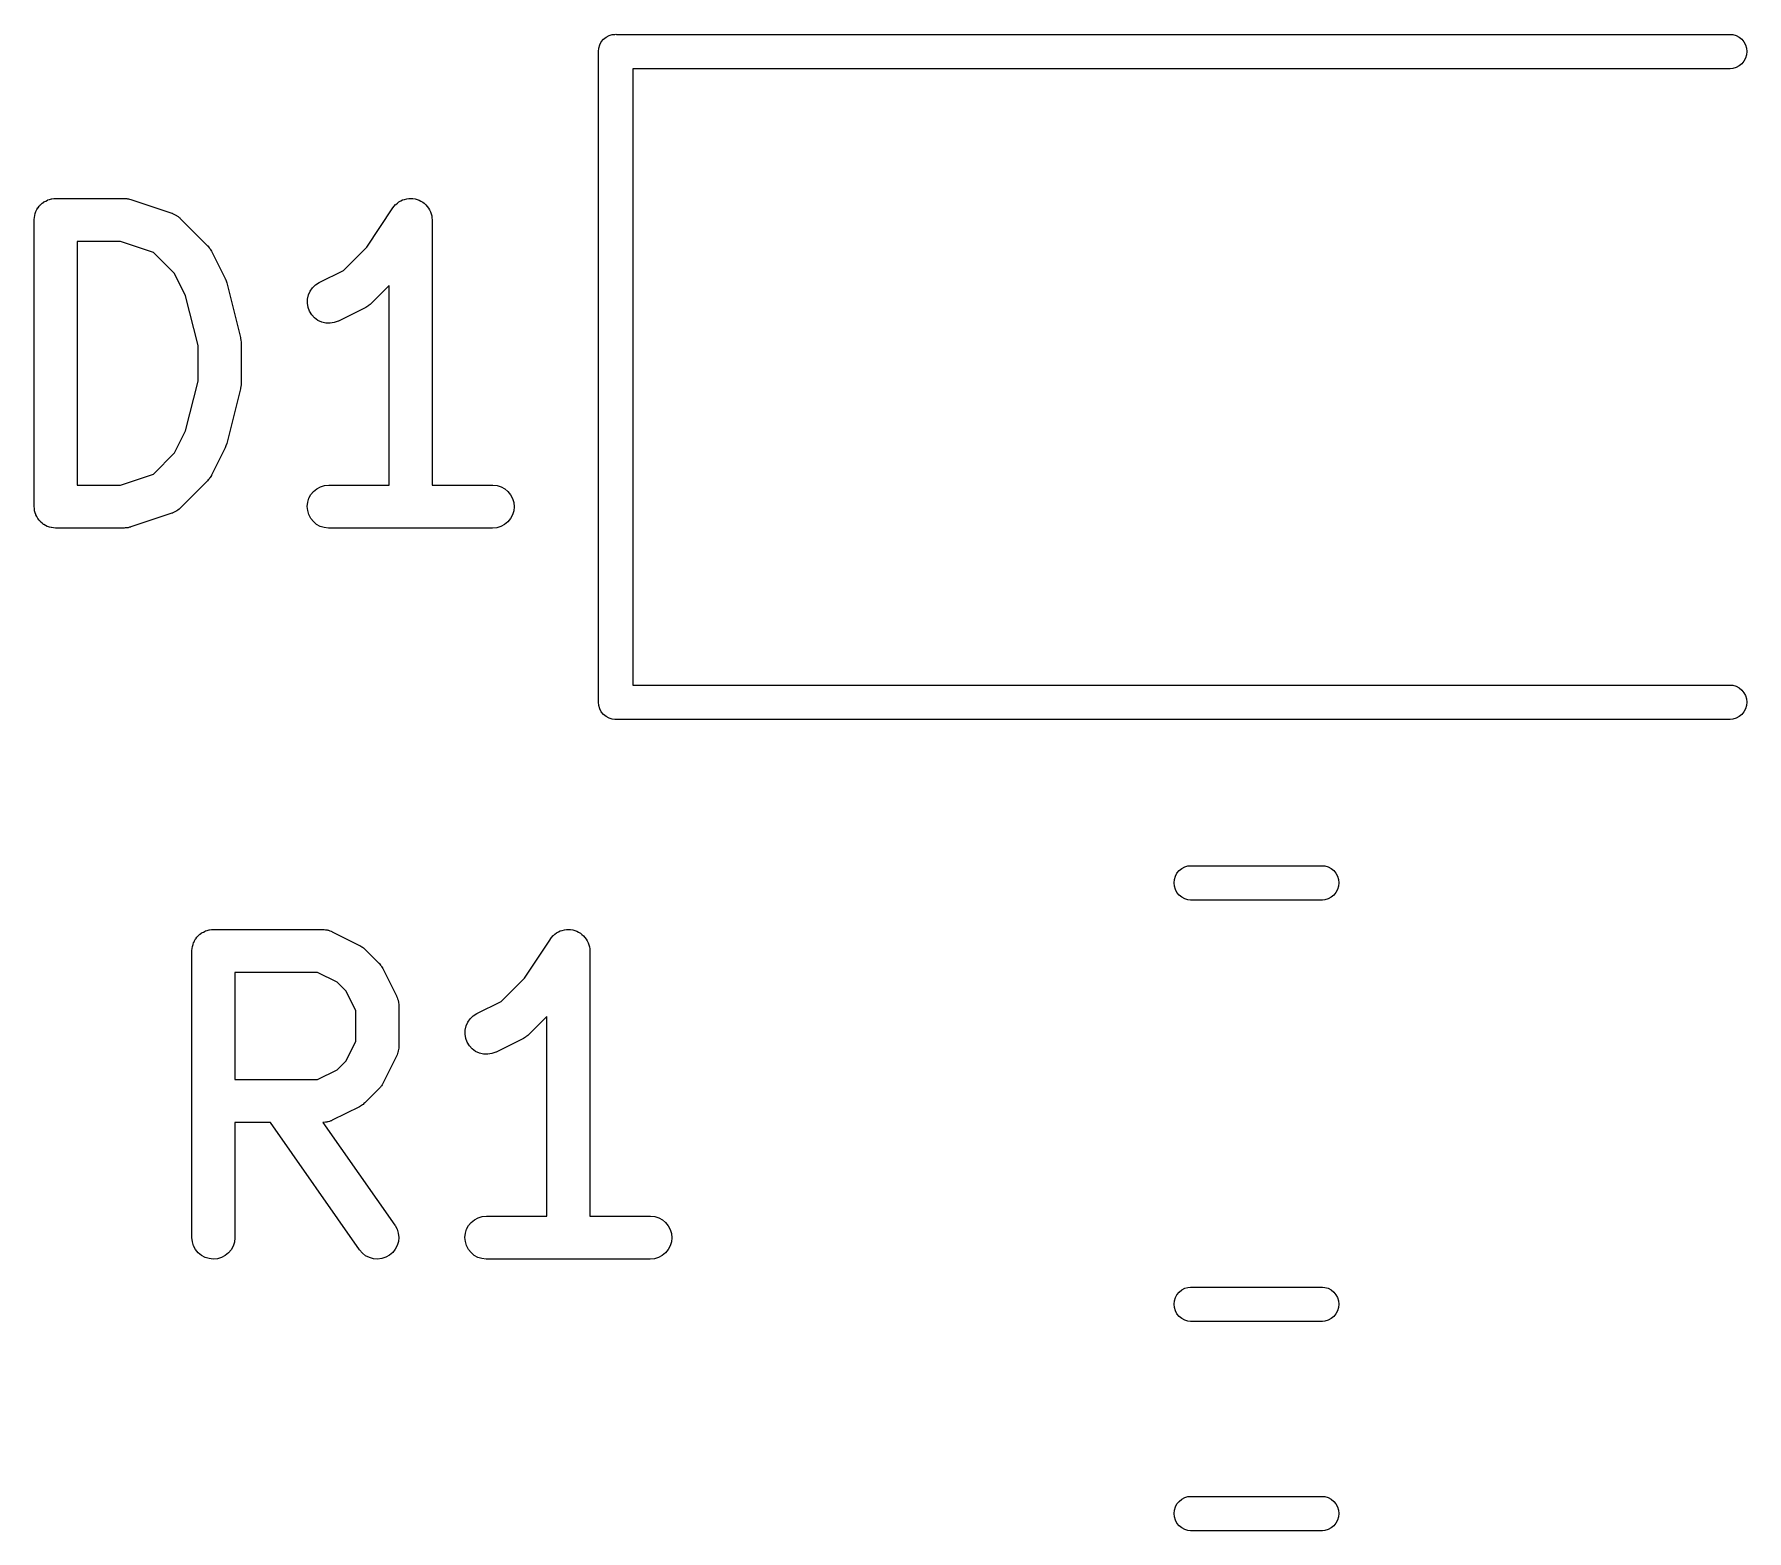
# Model space of a CAD drawing. Extents: x -1.2 to 49.3, y 2.3 to 45.6.
# Drawn here: x 8.24 to 14.21, y 25.62 to 30.85 of the extents above; entities that cross this region are included whole.
import ezdxf

# ---------------------------------------------------------------- set-up
doc = ezdxf.new("R2010")
doc.units = 0
doc.layers.add('BLACK', color=7, linetype='CONTINUOUS')

msp = doc.modelspace()

# ---------------------------------------------------------------- linework, layer by layer
at = {"layer": 'BLACK', "linetype": 'CONTINUOUS'}
for p, q in [((10.2149, 30.8185), (10.2224, 30.8276)), ((10.2224, 30.8276), (10.2315, 30.8351)), ((10.2315, 30.8351), (10.2419, 30.8407)), ((10.2419, 30.8407), (10.2532, 30.8441)), ((10.2532, 30.8441), (10.2621, 30.845)), ((10.2621, 30.845), (10.265, 30.8453)), ((10.265, 30.8453), (10.2679, 30.845)), ((10.2679, 30.845), (14.1529, 30.845)), ((14.1529, 30.845), (14.1618, 30.8441)), ((14.1618, 30.8441), (14.1731, 30.8407)), ((14.1731, 30.8407), (14.1835, 30.8351)), ((14.1835, 30.8351), (14.1926, 30.8276)), ((14.1926, 30.8276), (14.2001, 30.8185)), ((10.2047, 30.785), (10.2059, 30.7968)), ((10.205, 30.7821), (10.2047, 30.785)), ((10.205, 28.518), (10.205, 30.7821)), ((10.2059, 30.7968), (10.2093, 30.8081)), ((10.2093, 30.8081), (10.2149, 30.8185)), ((14.2001, 30.8185), (14.2057, 30.8081)), ((14.2057, 30.8081), (14.2091, 30.7968)), ((14.2091, 30.7732), (14.2057, 30.7619)), ((14.2091, 30.7968), (14.2103, 30.785)), ((14.2103, 30.785), (14.2091, 30.7732)), ((14.1529, 30.725), (10.325, 30.725)), ((10.325, 30.725), (10.325, 28.575)), ((14.1618, 30.7259), (14.1529, 30.725)), ((14.1731, 30.7293), (14.1618, 30.7259)), ((14.1835, 30.7349), (14.1731, 30.7293)), ((14.1926, 30.7424), (14.1835, 30.7349)), ((14.2001, 30.7515), (14.1926, 30.7424)), ((14.2057, 30.7619), (14.2001, 30.7515)), ((8.24067, 30.2199), (8.24276, 30.2267)), ((8.24276, 30.2267), (8.24289, 30.2269)), ((8.24289, 30.2269), (8.24297, 30.2272)), ((8.24297, 30.2272), (8.24638, 30.2334)), ((8.24638, 30.2334), (8.24973, 30.2396)), ((8.24973, 30.2396), (8.24989, 30.2398)), ((8.24989, 30.2398), (8.25002, 30.24)), ((8.25002, 30.24), (8.25457, 30.2454)), ((8.25457, 30.2454), (8.25906, 30.2508)), ((8.25906, 30.2508), (8.25926, 30.251)), ((8.25926, 30.251), (8.25943, 30.2512)), ((8.25943, 30.2512), (8.26489, 30.2556)), ((8.26489, 30.2556), (8.2704, 30.2601)), ((8.2704, 30.2601), (8.27063, 30.2602)), ((8.27063, 30.2602), (8.27084, 30.2604)), ((8.27084, 30.2604), (8.27708, 30.2636)), ((8.27708, 30.2636), (8.28332, 30.267)), ((8.28332, 30.267), (8.28358, 30.267)), ((8.28358, 30.267), (8.28381, 30.2672)), ((8.28381, 30.2672), (8.29059, 30.2692)), ((8.29059, 30.2692), (8.29734, 30.2712)), ((8.29734, 30.2712), (8.2976, 30.2712)), ((8.2976, 30.2712), (8.29785, 30.2713)), ((8.29785, 30.2713), (8.30487, 30.2719)), ((8.30487, 30.2719), (8.3119, 30.2726)), ((8.3119, 30.2726), (8.55, 30.2726)), ((8.55, 30.2726), (8.55105, 30.2726)), ((8.55105, 30.2726), (8.55524, 30.2721)), ((8.55524, 30.2721), (8.55945, 30.272)), ((8.55945, 30.272), (8.56249, 30.2713)), ((8.56249, 30.2713), (8.56559, 30.271)), ((8.56559, 30.271), (8.56961, 30.2697)), ((8.56961, 30.2697), (8.57372, 30.2688)), ((8.57372, 30.2688), (8.71657, 30.2212)), ((9.39647, 30.1025), (9.4876, 30.2392)), ((9.4876, 30.2392), (9.48811, 30.24)), ((9.48811, 30.24), (9.48812, 30.24)), ((9.48812, 30.24), (9.48818, 30.2401)), ((9.48812, 30.24), (9.48812, 30.24)), ((9.48818, 30.2401), (9.4929, 30.2457)), ((9.4929, 30.2457), (9.49752, 30.2512)), ((9.49752, 30.2512), (9.49757, 30.2512)), ((9.49757, 30.2512), (9.49761, 30.2513)), ((9.49761, 30.2513), (9.50341, 30.2559)), ((9.50341, 30.2559), (9.50893, 30.2604)), ((9.50893, 30.2604), (9.50898, 30.2604)), ((9.50898, 30.2604), (9.50903, 30.2604)), ((9.50903, 30.2604), (9.51571, 30.2639)), ((9.51571, 30.2639), (9.52191, 30.2672)), ((9.52191, 30.2672), (9.52196, 30.2672)), ((9.52196, 30.2672), (9.52201, 30.2672)), ((9.52201, 30.2672), (9.52869, 30.2692)), ((9.52869, 30.2692), (9.53595, 30.2713)), ((9.53595, 30.2713), (9.53601, 30.2713)), ((9.53601, 30.2713), (9.53606, 30.2713)), ((9.53606, 30.2713), (9.54293, 30.2719)), ((9.54293, 30.2719), (9.55052, 30.2726)), ((9.55052, 30.2726), (9.55058, 30.2726)), ((9.55058, 30.2726), (9.55064, 30.2726)), ((9.55064, 30.2726), (9.55779, 30.2719)), ((9.55779, 30.2719), (9.56508, 30.2711)), ((9.56508, 30.2711), (9.56514, 30.2711)), ((9.56514, 30.2711), (9.5652, 30.2711)), ((9.5652, 30.2711), (9.57199, 30.2689)), ((9.57199, 30.2689), (9.57906, 30.2668)), ((9.57906, 30.2668), (9.57912, 30.2667)), ((9.57912, 30.2667), (9.57917, 30.2667)), ((9.57917, 30.2667), (9.58521, 30.2634)), ((9.58521, 30.2634), (9.59194, 30.2598)), ((9.59194, 30.2598), (9.59199, 30.2598)), ((9.59199, 30.2598), (9.59204, 30.2597)), ((9.59204, 30.2597), (9.59715, 30.2555)), ((9.59715, 30.2555), (9.60322, 30.2505)), ((9.60322, 30.2505), (9.60326, 30.2504)), ((9.60326, 30.2504), (9.6033, 30.2504)), ((9.6033, 30.2504), (9.60769, 30.245)), ((9.60769, 30.245), (9.61247, 30.2391)), ((9.61247, 30.2391), (9.61249, 30.2391)), ((9.61249, 30.2391), (9.61253, 30.239)), ((9.61253, 30.239), (9.61595, 30.2326)), ((9.61595, 30.2326), (9.61934, 30.2262)), ((9.61934, 30.2262), (9.61936, 30.2261)), ((9.61936, 30.2261), (9.61938, 30.2261)), ((9.61938, 30.2261), (9.62138, 30.2194)), ((8.2369, 30.1976), (8.23691, 30.1981)), ((8.2369, 29.1976), (8.2369, 30.1976)), ((8.23691, 30.1987), (8.2377, 30.2057)), ((8.23691, 30.1982), (8.23691, 30.1987)), ((8.23691, 30.1981), (8.23691, 30.1982)), ((8.23691, 30.1981), (8.23691, 30.1981)), ((8.2377, 30.2057), (8.23844, 30.2127)), ((8.23844, 30.2127), (8.23851, 30.213)), ((8.23851, 30.213), (8.23854, 30.2132)), ((8.23854, 30.2132), (8.24067, 30.2199)), ((8.71657, 30.2212), (8.71757, 30.2208)), ((8.71757, 30.2208), (8.71957, 30.2199)), ((8.71957, 30.2199), (8.72168, 30.2192)), ((8.72168, 30.2192), (8.7262, 30.2168)), ((8.7262, 30.2168), (8.73085, 30.2147)), ((8.73085, 30.2147), (8.73263, 30.2134)), ((8.73263, 30.2134), (8.73458, 30.2123)), ((8.73458, 30.2123), (8.73854, 30.2091)), ((8.73854, 30.2091), (8.74269, 30.2061)), ((8.74269, 30.2061), (8.74418, 30.2044)), ((8.74418, 30.2044), (8.74589, 30.203)), ((8.74589, 30.203), (8.84113, 30.1078)), ((9.62138, 30.2194), (9.62357, 30.2122)), ((9.62357, 30.2122), (9.62358, 30.2121)), ((9.62358, 30.2121), (9.62359, 30.2121)), ((9.62359, 30.2121), (9.62429, 30.2049)), ((9.62429, 30.2049), (9.625, 30.1976)), ((9.625, 30.1976), (9.625, 29.2726)), ((8.3869, 30.1226), (8.3869, 29.2726)), ((8.53783, 30.1226), (8.3869, 30.1226)), ((8.65234, 30.0844), (8.53783, 30.1226)), ((8.84113, 30.1078), (8.84186, 30.107)), ((8.84186, 30.107), (8.84449, 30.1038)), ((8.72646, 30.0103), (8.65234, 30.0844)), ((8.84449, 30.1038), (8.84738, 30.1007)), ((8.84738, 30.1007), (8.84905, 30.098)), ((8.84905, 30.098), (8.85099, 30.0956)), ((8.85099, 30.0956), (8.85293, 30.0919)), ((8.85293, 30.0919), (8.85518, 30.0883)), ((8.85518, 30.0883), (8.9028, 29.9931)), ((9.3151, 30.0212), (9.39647, 30.1025)), ((8.76495, 29.9333), (8.72646, 30.0103)), ((8.9028, 29.9931), (8.90326, 29.9921)), ((8.90326, 29.9921), (8.90338, 29.9918)), ((8.90338, 29.9918), (8.90356, 29.9915)), ((8.90356, 29.9915), (8.90591, 29.9849)), ((9.23074, 29.979), (9.3151, 30.0212)), ((8.80833, 29.7598), (8.76495, 29.9333)), ((8.90591, 29.9849), (8.9083, 29.9784)), ((8.9083, 29.9784), (8.90836, 29.978)), ((8.90836, 29.978), (8.90847, 29.9777)), ((8.90847, 29.9777), (8.95609, 29.7872)), ((9.18992, 29.9216), (9.19322, 29.9359)), ((9.19322, 29.9359), (9.19923, 29.9492)), ((9.19923, 29.9492), (9.20771, 29.9611)), ((9.20771, 29.9611), (9.21835, 29.9712)), ((9.21835, 29.9712), (9.23074, 29.979)), ((9.475, 29.9689), (9.41256, 29.9065)), ((9.475, 29.2726), (9.475, 29.9689)), ((9.18945, 29.907), (9.18992, 29.9216)), ((9.19183, 29.8925), (9.18945, 29.907)), ((9.19697, 29.8788), (9.19183, 29.8925)), ((9.20468, 29.8664), (9.19697, 29.8788)), ((9.39306, 29.8924), (9.29783, 29.8448)), ((9.39663, 29.8947), (9.39306, 29.8924)), ((9.40037, 29.8966), (9.39663, 29.8947)), ((9.40281, 29.8986), (9.40037, 29.8966)), ((9.40545, 29.9002), (9.40281, 29.8986)), ((9.40852, 29.9031), (9.40545, 29.9002)), ((9.41181, 29.9058), (9.40852, 29.9031)), ((9.41256, 29.9065), (9.41181, 29.9058)), ((9.21465, 29.8557), (9.20468, 29.8664)), ((9.22652, 29.8471), (9.21465, 29.8557)), ((9.23982, 29.841), (9.22652, 29.8471)), ((9.25406, 29.8376), (9.23982, 29.841)), ((9.26869, 29.837), (9.25406, 29.8376)), ((9.28315, 29.8393), (9.26869, 29.837)), ((9.29689, 29.8444), (9.28315, 29.8393)), ((9.29783, 29.8448), (9.29689, 29.8444)), ((8.80833, 29.6354), (8.80833, 29.7598)), ((8.95609, 29.7872), (8.95634, 29.7862)), ((8.95634, 29.7862), (8.95652, 29.7849)), ((8.95652, 29.7849), (8.9569, 29.7836)), ((8.9569, 29.7836), (8.95749, 29.7776)), ((8.95749, 29.7776), (8.95829, 29.7717)), ((8.95829, 29.7717), (8.9582, 29.7704)), ((8.9582, 29.7704), (8.95833, 29.769)), ((8.95833, 29.769), (8.95833, 29.6262)), ((8.76495, 29.4619), (8.80833, 29.6354)), ((8.95609, 29.608), (8.90847, 29.4175)), ((8.95629, 29.6093), (8.95609, 29.608)), ((8.95669, 29.6106), (8.95629, 29.6093)), ((8.95736, 29.6165), (8.95669, 29.6106)), ((8.95824, 29.6225), (8.95736, 29.6165)), ((8.95833, 29.6251), (8.95818, 29.6238)), ((8.95818, 29.6238), (8.95824, 29.6225)), ((8.95833, 29.6262), (8.95833, 29.6251)), ((8.72646, 29.3849), (8.76495, 29.4619)), ((8.9028, 29.4022), (8.85518, 29.3069)), ((8.90292, 29.4025), (8.9028, 29.4022)), ((8.9031, 29.4028), (8.90292, 29.4025)), ((8.90553, 29.4093), (8.9031, 29.4028)), ((8.90803, 29.4158), (8.90553, 29.4093)), ((8.90809, 29.4162), (8.90803, 29.4158)), ((8.90821, 29.4165), (8.90809, 29.4162)), ((8.90847, 29.4175), (8.90821, 29.4165)), ((8.65234, 29.3108), (8.72646, 29.3849)), ((8.3869, 29.2726), (8.53783, 29.2726)), ((8.53783, 29.2726), (8.65234, 29.3108)), ((8.84113, 29.2874), (8.74589, 29.1922)), ((8.8438, 29.2907), (8.84113, 29.2874)), ((8.84674, 29.2937), (8.8438, 29.2907)), ((8.84844, 29.2963), (8.84674, 29.2937)), ((8.85042, 29.2988), (8.84844, 29.2963)), ((8.85241, 29.3025), (8.85042, 29.2988)), ((8.8547, 29.306), (8.85241, 29.3025)), ((8.85518, 29.3069), (8.8547, 29.306)), ((9.2357, 29.267), (9.24972, 29.2712)), ((9.24972, 29.2712), (9.26428, 29.2726)), ((9.26428, 29.2726), (9.475, 29.2726)), ((9.625, 29.2726), (9.83571, 29.2726)), ((9.83571, 29.2726), (9.83676, 29.2726)), ((9.83676, 29.2726), (9.85131, 29.271)), ((9.85131, 29.271), (9.86526, 29.2666)), ((9.18929, 29.1981), (9.19082, 29.2127)), ((9.19082, 29.2127), (9.19515, 29.2267)), ((9.19515, 29.2267), (9.20211, 29.2396)), ((9.20211, 29.2396), (9.21144, 29.2508)), ((9.21144, 29.2508), (9.22278, 29.2601)), ((9.22278, 29.2601), (9.2357, 29.267)), ((9.86526, 29.2666), (9.87809, 29.2595)), ((9.87809, 29.2595), (9.8893, 29.2501)), ((9.8893, 29.2501), (9.89847, 29.2387)), ((9.89847, 29.2387), (9.90525, 29.2257)), ((9.90525, 29.2257), (9.90939, 29.2117)), ((9.90939, 29.2117), (9.91071, 29.1971)), ((8.23759, 29.1906), (8.2369, 29.1976)), ((8.23823, 29.1836), (8.23759, 29.1906)), ((8.23831, 29.1833), (8.23823, 29.1836)), ((8.23833, 29.1831), (8.23831, 29.1833)), ((8.24037, 29.1763), (8.23833, 29.1831)), ((8.24236, 29.1695), (8.24037, 29.1763)), ((8.24249, 29.1693), (8.24236, 29.1695)), ((8.24256, 29.169), (8.24249, 29.1693)), ((8.24588, 29.1628), (8.24256, 29.169)), ((8.24915, 29.1566), (8.24588, 29.1628)), ((8.24931, 29.1563), (8.24915, 29.1566)), ((8.24944, 29.1561), (8.24931, 29.1563)), ((8.25393, 29.1506), (8.24944, 29.1561)), ((8.25832, 29.1451), (8.25393, 29.1506)), ((8.71657, 29.1741), (8.57372, 29.1265)), ((8.71859, 29.175), (8.71657, 29.1741)), ((8.72071, 29.1756), (8.71859, 29.175)), ((8.72526, 29.178), (8.72071, 29.1756)), ((8.72994, 29.18), (8.72526, 29.178)), ((8.73175, 29.1813), (8.72994, 29.18)), ((8.7337, 29.1823), (8.73175, 29.1813)), ((8.73771, 29.1855), (8.7337, 29.1823)), ((8.7419, 29.1885), (8.73771, 29.1855)), ((8.74341, 29.1901), (8.7419, 29.1885)), ((8.74514, 29.1915), (8.74341, 29.1901)), ((8.74589, 29.1922), (8.74514, 29.1915)), ((9.19061, 29.1836), (9.18929, 29.1981)), ((9.19475, 29.1695), (9.19061, 29.1836)), ((9.20153, 29.1566), (9.19475, 29.1695)), ((9.2107, 29.1451), (9.20153, 29.1566)), ((9.89789, 29.1557), (9.88856, 29.1444)), ((9.90485, 29.1686), (9.89789, 29.1557)), ((9.90918, 29.1825), (9.90485, 29.1686)), ((9.91071, 29.1971), (9.90918, 29.1825)), ((8.25852, 29.145), (8.25832, 29.1451)), ((8.25869, 29.1448), (8.25852, 29.145)), ((8.26411, 29.1403), (8.25869, 29.1448)), ((8.26953, 29.1357), (8.26411, 29.1403)), ((8.26976, 29.1356), (8.26953, 29.1357)), ((8.26996, 29.1354), (8.26976, 29.1356)), ((8.27615, 29.1321), (8.26996, 29.1354)), ((8.28236, 29.1287), (8.27615, 29.1321)), ((8.28261, 29.1286), (8.28236, 29.1287)), ((8.28284, 29.1285), (8.28261, 29.1286)), ((8.28962, 29.1264), (8.28284, 29.1285)), ((8.29631, 29.1243), (8.28962, 29.1264)), ((8.29657, 29.1242), (8.29631, 29.1243)), ((8.29682, 29.1242), (8.29657, 29.1242)), ((8.30381, 29.1234), (8.29682, 29.1242)), ((8.31086, 29.1226), (8.30381, 29.1234)), ((8.31137, 29.1226), (8.31086, 29.1226)), ((8.31138, 29.1226), (8.31137, 29.1226)), ((8.31139, 29.1226), (8.31138, 29.1226)), ((8.3119, 29.1226), (8.31139, 29.1226)), ((8.55, 29.1226), (8.3119, 29.1226)), ((8.5542, 29.123), (8.55, 29.1226)), ((8.55841, 29.1231), (8.5542, 29.123)), ((8.56146, 29.1237), (8.55841, 29.1231)), ((8.56457, 29.124), (8.56146, 29.1237)), ((8.5686, 29.1253), (8.56457, 29.124)), ((8.57272, 29.1261), (8.5686, 29.1253)), ((8.57372, 29.1265), (8.57272, 29.1261)), ((9.22191, 29.1357), (9.2107, 29.1451)), ((9.23474, 29.1287), (9.22191, 29.1357)), ((9.24869, 29.1243), (9.23474, 29.1287)), ((9.26324, 29.1226), (9.24869, 29.1243)), ((9.26428, 29.1226), (9.26324, 29.1226)), ((9.83571, 29.1226), (9.26428, 29.1226)), ((9.85028, 29.124), (9.83571, 29.1226)), ((9.86429, 29.1283), (9.85028, 29.124)), ((9.87722, 29.1352), (9.86429, 29.1283)), ((9.88856, 29.1444), (9.87722, 29.1352)), ((10.325, 28.575), (14.1529, 28.575)), ((14.1529, 28.575), (14.1618, 28.5741)), ((14.1618, 28.5741), (14.1731, 28.5707)), ((14.1731, 28.5707), (14.1835, 28.5651)), ((14.1835, 28.5651), (14.1926, 28.5576)), ((14.1926, 28.5576), (14.2001, 28.5485)), ((10.2047, 28.515), (10.205, 28.518)), ((10.2059, 28.5032), (10.2047, 28.515)), ((10.2093, 28.4919), (10.2059, 28.5032)), ((14.2001, 28.5485), (14.2057, 28.5381)), ((14.2057, 28.5381), (14.2091, 28.5268)), ((14.2091, 28.5032), (14.2057, 28.4919)), ((14.2091, 28.5268), (14.2103, 28.515)), ((14.2103, 28.515), (14.2091, 28.5032)), ((10.2149, 28.4815), (10.2093, 28.4919)), ((10.2224, 28.4724), (10.2149, 28.4815)), ((10.2315, 28.4649), (10.2224, 28.4724)), ((10.2419, 28.4593), (10.2315, 28.4649)), ((10.2532, 28.4559), (10.2419, 28.4593)), ((10.2621, 28.455), (10.2532, 28.4559)), ((10.265, 28.4547), (10.2621, 28.455)), ((10.2621, 28.455), (10.2621, 28.455)), ((10.2679, 28.455), (10.265, 28.4547)), ((14.1529, 28.455), (10.2679, 28.455)), ((14.1618, 28.4559), (14.1529, 28.455)), ((14.1731, 28.4593), (14.1618, 28.4559)), ((14.1835, 28.4649), (14.1731, 28.4593)), ((14.1926, 28.4724), (14.1835, 28.4649)), ((14.2001, 28.4815), (14.1926, 28.4724)), ((14.2057, 28.4919), (14.2001, 28.4815)), ((12.2126, 27.885), (12.2138, 27.8968)), ((12.2138, 27.8968), (12.2172, 27.9081)), ((12.2172, 27.9081), (12.2228, 27.9185)), ((12.2228, 27.9185), (12.2303, 27.9276)), ((12.2303, 27.9276), (12.2394, 27.9351)), ((12.2394, 27.9351), (12.2499, 27.9407)), ((12.2499, 27.9407), (12.2612, 27.9441)), ((12.2612, 27.9441), (12.27, 27.945)), ((12.27, 27.945), (12.73, 27.945)), ((12.73, 27.945), (12.7388, 27.9441)), ((12.7388, 27.9441), (12.7501, 27.9407)), ((12.7501, 27.9407), (12.7606, 27.9351)), ((12.7606, 27.9351), (12.7697, 27.9276)), ((12.7697, 27.9276), (12.7772, 27.9185)), ((12.7772, 27.9185), (12.7828, 27.9081)), ((12.7828, 27.9081), (12.7862, 27.8968)), ((12.7862, 27.8968), (12.7874, 27.885)), ((12.2138, 27.8732), (12.2126, 27.885)), ((12.2172, 27.8619), (12.2138, 27.8732)), ((12.2228, 27.8515), (12.2172, 27.8619)), ((12.2303, 27.8424), (12.2228, 27.8515)), ((12.2394, 27.8349), (12.2303, 27.8424)), ((12.7697, 27.8424), (12.7606, 27.8349)), ((12.7772, 27.8515), (12.7697, 27.8424)), ((12.7828, 27.8619), (12.7772, 27.8515)), ((12.7862, 27.8732), (12.7828, 27.8619)), ((12.7874, 27.885), (12.7862, 27.8732)), ((12.2499, 27.8293), (12.2394, 27.8349)), ((12.2612, 27.8259), (12.2499, 27.8293)), ((12.27, 27.825), (12.2612, 27.8259)), ((12.73, 27.825), (12.27, 27.825)), ((12.7388, 27.8259), (12.73, 27.825)), ((12.7501, 27.8293), (12.7388, 27.8259)), ((12.7606, 27.8349), (12.7501, 27.8293)), ((8.82708, 27.7136), (8.83332, 27.717)), ((8.83332, 27.717), (8.83358, 27.717)), ((8.83358, 27.717), (8.83381, 27.7172)), ((8.83381, 27.7172), (8.84059, 27.7192)), ((8.84059, 27.7192), (8.84734, 27.7212)), ((8.84734, 27.7212), (8.8476, 27.7212)), ((8.8476, 27.7212), (8.84785, 27.7213)), ((8.84785, 27.7213), (8.85487, 27.7219)), ((8.85487, 27.7219), (8.8619, 27.7226)), ((8.8619, 27.7226), (9.24286, 27.7226)), ((9.24286, 27.7226), (9.2439, 27.7226)), ((9.2439, 27.7226), (9.2461, 27.7224)), ((9.2461, 27.7224), (9.24831, 27.7224)), ((9.24831, 27.7224), (9.25336, 27.7216)), ((9.25336, 27.7216), (9.25845, 27.721)), ((9.25845, 27.721), (9.26055, 27.7203)), ((9.26055, 27.7203), (9.26273, 27.7199)), ((9.26273, 27.7199), (9.26753, 27.7181)), ((9.26753, 27.7181), (9.2724, 27.7166)), ((9.2724, 27.7166), (9.27433, 27.7155)), ((10.0656, 27.7139), (10.0719, 27.7172)), ((10.0719, 27.7172), (10.072, 27.7172)), ((10.072, 27.7172), (10.0787, 27.7192)), ((10.072, 27.7172), (10.072, 27.7172)), ((10.0787, 27.7192), (10.0859, 27.7213)), ((10.0859, 27.7213), (10.086, 27.7213)), ((10.086, 27.7213), (10.0861, 27.7213)), ((10.0861, 27.7213), (10.0929, 27.7219)), ((10.0929, 27.7219), (10.1005, 27.7226)), ((10.1005, 27.7226), (10.1006, 27.7226)), ((10.1006, 27.7226), (10.1006, 27.7226)), ((10.1006, 27.7226), (10.1078, 27.7219)), ((10.1078, 27.7219), (10.1151, 27.7211)), ((10.1151, 27.7211), (10.1151, 27.7211)), ((10.1151, 27.7211), (10.1152, 27.7211)), ((10.1152, 27.7211), (10.122, 27.7189)), ((10.122, 27.7189), (10.1291, 27.7168)), ((10.1291, 27.7168), (10.1291, 27.7167)), ((10.1291, 27.7167), (10.1292, 27.7167)), ((10.1292, 27.7167), (10.1352, 27.7134)), ((8.7877, 27.6557), (8.78844, 27.6627)), ((8.78844, 27.6627), (8.78851, 27.663)), ((8.78851, 27.663), (8.78854, 27.6632)), ((8.78854, 27.6632), (8.79067, 27.6699)), ((8.79067, 27.6699), (8.79276, 27.6767)), ((8.79276, 27.6767), (8.79289, 27.6769)), ((8.79289, 27.6769), (8.79297, 27.6772)), ((8.79297, 27.6772), (8.79638, 27.6834)), ((8.79638, 27.6834), (8.79973, 27.6896)), ((8.79973, 27.6896), (8.79989, 27.6898)), ((8.79989, 27.6898), (8.80002, 27.69)), ((8.80002, 27.69), (8.80457, 27.6954)), ((8.80457, 27.6954), (8.80906, 27.7008)), ((8.80906, 27.7008), (8.80926, 27.701)), ((8.80926, 27.701), (8.80943, 27.7012)), ((8.80943, 27.7012), (8.81489, 27.7056)), ((8.81489, 27.7056), (8.8204, 27.7101)), ((8.8204, 27.7101), (8.82063, 27.7102)), ((8.82063, 27.7102), (8.82084, 27.7104)), ((8.82084, 27.7104), (8.82708, 27.7136)), ((9.27433, 27.7155), (9.2764, 27.7147)), ((9.2764, 27.7147), (9.37164, 27.6671)), ((9.37164, 27.6671), (9.37257, 27.6666)), ((9.37257, 27.6666), (9.3761, 27.6643)), ((9.3761, 27.6643), (9.37982, 27.6623)), ((9.37982, 27.6623), (9.38223, 27.6603)), ((9.38223, 27.6603), (9.38485, 27.6586)), ((9.38485, 27.6586), (9.38787, 27.6557)), ((9.94647, 27.5525), (10.0376, 27.6892)), ((10.0376, 27.6892), (10.0381, 27.69)), ((10.0381, 27.69), (10.0382, 27.6901)), ((10.0381, 27.69), (10.0381, 27.69)), ((10.0381, 27.69), (10.0381, 27.69)), ((10.0382, 27.6901), (10.0428, 27.6955)), ((10.0428, 27.6955), (10.0475, 27.7012)), ((10.0475, 27.7012), (10.0476, 27.7012)), ((10.0476, 27.7013), (10.0533, 27.7058)), ((10.0476, 27.7012), (10.0476, 27.7013)), ((10.0533, 27.7058), (10.0589, 27.7104)), ((10.0589, 27.7104), (10.059, 27.7104)), ((10.059, 27.7104), (10.0656, 27.7139)), ((10.059, 27.7104), (10.059, 27.7104)), ((10.1352, 27.7134), (10.1419, 27.7098)), ((10.1419, 27.7098), (10.142, 27.7098)), ((10.142, 27.7098), (10.142, 27.7097)), ((10.142, 27.7097), (10.1472, 27.7054)), ((10.1472, 27.7054), (10.1532, 27.7005)), ((10.1532, 27.7005), (10.1533, 27.7004)), ((10.1533, 27.7004), (10.1533, 27.7004)), ((10.1533, 27.7004), (10.1579, 27.6948)), ((10.1579, 27.6948), (10.1625, 27.6891)), ((10.1625, 27.6891), (10.1625, 27.6891)), ((10.1625, 27.6891), (10.1625, 27.689)), ((10.1625, 27.689), (10.166, 27.6826)), ((10.166, 27.6826), (10.1693, 27.6762)), ((10.1693, 27.6762), (10.1694, 27.6761)), ((10.1694, 27.6761), (10.1694, 27.6761)), ((10.1694, 27.6761), (10.1714, 27.6694)), ((10.1714, 27.6694), (10.1736, 27.6622)), ((10.1736, 27.6622), (10.1736, 27.6621)), ((10.1736, 27.6621), (10.1736, 27.6621)), ((10.1736, 27.6621), (10.1743, 27.6548)), ((8.7869, 27.6476), (8.78691, 27.6481)), ((8.7869, 26.6476), (8.7869, 27.6476)), ((8.78691, 27.6487), (8.7877, 27.6557)), ((8.78691, 27.6482), (8.78691, 27.6487)), ((8.78691, 27.6481), (8.78691, 27.6482)), ((8.78691, 27.6481), (8.78691, 27.6481)), ((9.38787, 27.6557), (9.39113, 27.653)), ((9.39113, 27.653), (9.43875, 27.6054)), ((9.43875, 27.6054), (9.43948, 27.6047)), ((9.43948, 27.6047), (9.44211, 27.6014)), ((9.44211, 27.6014), (9.445, 27.5983)), ((9.445, 27.5983), (9.44667, 27.5957)), ((10.1743, 27.6548), (10.175, 27.6476)), ((10.175, 27.6476), (10.175, 26.7226)), ((8.9369, 27.5726), (8.9369, 27.1988)), ((9.22515, 27.5726), (8.9369, 27.5726)), ((9.29367, 27.5384), (9.22515, 27.5726)), ((9.32407, 27.508), (9.29367, 27.5384)), ((9.44667, 27.5957), (9.44861, 27.5932)), ((9.44861, 27.5932), (9.45055, 27.5895)), ((9.45055, 27.5895), (9.4528, 27.5859)), ((9.4528, 27.5859), (9.50042, 27.4907)), ((9.8651, 27.4712), (9.94647, 27.5525)), ((9.35833, 27.4394), (9.32407, 27.508)), ((9.50042, 27.4907), (9.50088, 27.4897)), ((9.50088, 27.4897), (9.50164, 27.4877)), ((9.50164, 27.4877), (9.50267, 27.4857)), ((9.50267, 27.4857), (9.50416, 27.4808)), ((9.50416, 27.4808), (9.50592, 27.476)), ((9.35833, 27.332), (9.35833, 27.4394)), ((9.50592, 27.476), (9.50626, 27.4738)), ((9.50626, 27.4738), (9.5069, 27.4717)), ((9.5069, 27.4717), (9.50741, 27.4666)), ((9.50741, 27.4666), (9.5082, 27.4615)), ((9.5082, 27.4615), (9.50812, 27.4593)), ((9.50812, 27.4593), (9.50833, 27.4571)), ((9.50833, 27.4571), (9.50833, 27.3143)), ((9.75771, 27.4111), (9.76835, 27.4212)), ((9.76835, 27.4212), (9.78074, 27.429)), ((9.78074, 27.429), (9.8651, 27.4712)), ((10.025, 27.4189), (9.96256, 27.3565)), ((10.025, 26.7226), (10.025, 27.4189)), ((9.73945, 27.357), (9.73992, 27.3716)), ((9.73992, 27.3716), (9.74322, 27.3859)), ((9.74322, 27.3859), (9.74923, 27.3992)), ((9.74923, 27.3992), (9.75771, 27.4111)), ((9.32407, 27.2635), (9.35833, 27.332)), ((9.50669, 27.2987), (9.50603, 27.2966)), ((9.50727, 27.3038), (9.50669, 27.2987)), ((9.50813, 27.3088), (9.50727, 27.3038)), ((9.50833, 27.3132), (9.50808, 27.311)), ((9.50808, 27.311), (9.50813, 27.3088)), ((9.50833, 27.3143), (9.50833, 27.3132)), ((9.74183, 27.3425), (9.73945, 27.357)), ((9.74697, 27.3288), (9.74183, 27.3425)), ((9.75468, 27.3164), (9.74697, 27.3288)), ((9.76465, 27.3057), (9.75468, 27.3164)), ((9.77652, 27.2971), (9.76465, 27.3057)), ((9.94306, 27.3424), (9.84783, 27.2948)), ((9.94663, 27.3447), (9.94306, 27.3424)), ((9.95037, 27.3466), (9.94663, 27.3447)), ((9.95281, 27.3486), (9.95037, 27.3466)), ((9.95545, 27.3502), (9.95281, 27.3486)), ((9.95852, 27.3531), (9.95545, 27.3502)), ((9.96181, 27.3558), (9.95852, 27.3531)), ((9.96256, 27.3565), (9.96181, 27.3558)), ((9.29367, 27.2331), (9.32407, 27.2635)), ((9.50042, 27.2807), (9.4528, 27.1855)), ((9.5012, 27.2828), (9.50042, 27.2807)), ((9.50227, 27.2847), (9.5012, 27.2828)), ((9.50381, 27.2896), (9.50227, 27.2847)), ((9.50565, 27.2944), (9.50381, 27.2896)), ((9.50603, 27.2966), (9.50565, 27.2944)), ((9.78983, 27.291), (9.77652, 27.2971)), ((9.80406, 27.2876), (9.78983, 27.291)), ((9.81869, 27.287), (9.80406, 27.2876)), ((9.83315, 27.2893), (9.81869, 27.287)), ((9.84689, 27.2944), (9.83315, 27.2893)), ((9.84783, 27.2948), (9.84689, 27.2944)), ((8.9369, 27.1988), (9.22515, 27.1988)), ((9.22515, 27.1988), (9.29367, 27.2331)), ((9.45003, 27.181), (9.44804, 27.1773)), ((9.45232, 27.1846), (9.45003, 27.181)), ((9.4528, 27.1855), (9.45232, 27.1846)), ((9.43875, 27.166), (9.39113, 27.1184)), ((9.44142, 27.1693), (9.43875, 27.166)), ((9.44436, 27.1723), (9.44142, 27.1693)), ((9.44606, 27.1749), (9.44436, 27.1723)), ((9.44804, 27.1773), (9.44606, 27.1749)), ((9.37164, 27.1043), (9.2764, 27.0567)), ((9.3752, 27.1066), (9.37164, 27.1043)), ((9.37894, 27.1085), (9.3752, 27.1066)), ((9.38138, 27.1105), (9.37894, 27.1085)), ((9.38403, 27.1121), (9.38138, 27.1105)), ((9.38709, 27.115), (9.38403, 27.1121)), ((9.39038, 27.1177), (9.38709, 27.115)), ((9.39113, 27.1184), (9.39038, 27.1177)), ((9.06095, 27.0488), (8.9369, 27.0488)), ((8.9369, 27.0488), (8.9369, 26.6476)), ((9.37189, 26.6046), (9.06095, 27.0488)), ((9.24505, 27.049), (9.24397, 27.0489)), ((9.24397, 27.0489), (9.49477, 26.6906)), ((9.24726, 27.0489), (9.24505, 27.049)), ((9.25232, 27.0497), (9.24726, 27.0489)), ((9.25742, 27.0502), (9.25232, 27.0497)), ((9.25954, 27.0509), (9.25742, 27.0502)), ((9.26172, 27.0512), (9.25954, 27.0509)), ((9.26652, 27.053), (9.26172, 27.0512)), ((9.27144, 27.0545), (9.26652, 27.053)), ((9.27338, 27.0555), (9.27144, 27.0545)), ((9.27546, 27.0563), (9.27338, 27.0555)), ((9.2764, 27.0567), (9.27546, 27.0563)), ((9.76144, 26.7008), (9.77278, 26.7101)), ((9.77278, 26.7101), (9.78571, 26.717)), ((9.78571, 26.717), (9.79972, 26.7212)), ((9.79972, 26.7212), (9.81428, 26.7226)), ((9.81428, 26.7226), (10.025, 26.7226)), ((10.175, 26.7226), (10.3857, 26.7226)), ((10.3857, 26.7226), (10.3868, 26.7226)), ((10.3868, 26.7226), (10.4013, 26.721)), ((10.4013, 26.721), (10.4153, 26.7166)), ((10.4153, 26.7166), (10.4281, 26.7095)), ((10.4281, 26.7095), (10.4393, 26.7001)), ((8.78833, 26.6331), (8.7869, 26.6476)), ((8.9369, 26.6466), (8.93526, 26.632)), ((8.9369, 26.6476), (8.9369, 26.6466)), ((9.49477, 26.6906), (9.49537, 26.6898)), ((9.49537, 26.6898), (9.50237, 26.6769)), ((9.50237, 26.6769), (9.50675, 26.6629)), ((9.50675, 26.6629), (9.50833, 26.6484)), ((9.50833, 26.6484), (9.50705, 26.6338)), ((9.73929, 26.6481), (9.74082, 26.6627)), ((9.74061, 26.6336), (9.73929, 26.6481)), ((9.74082, 26.6627), (9.74514, 26.6767)), ((9.74514, 26.6767), (9.75211, 26.6896)), ((9.75211, 26.6896), (9.76144, 26.7008)), ((10.4393, 26.7001), (10.4485, 26.6887)), ((10.4485, 26.6887), (10.4553, 26.6757)), ((10.4553, 26.6757), (10.4594, 26.6617)), ((10.4607, 26.6471), (10.4592, 26.6325)), ((10.4594, 26.6617), (10.4607, 26.6471)), ((8.79256, 26.619), (8.78833, 26.6331)), ((8.79943, 26.6061), (8.79256, 26.619)), ((8.80869, 26.5948), (8.79943, 26.6061)), ((8.81996, 26.5854), (8.80869, 26.5948)), ((8.83284, 26.5785), (8.81996, 26.5854)), ((8.90297, 26.5849), (8.89, 26.5781)), ((8.91438, 26.594), (8.90297, 26.5849)), ((8.92379, 26.6052), (8.91438, 26.594)), ((8.93084, 26.6181), (8.92379, 26.6052)), ((8.93526, 26.632), (8.93084, 26.6181)), ((9.38141, 26.5935), (9.37189, 26.6046)), ((9.39292, 26.5844), (9.38141, 26.5935)), ((9.40596, 26.5778), (9.39292, 26.5844)), ((9.47591, 26.5859), (9.46311, 26.5788)), ((9.4871, 26.5953), (9.47591, 26.5859)), ((9.49623, 26.6068), (9.4871, 26.5953)), ((9.50296, 26.6198), (9.49623, 26.6068)), ((9.50705, 26.6338), (9.50296, 26.6198)), ((9.74475, 26.6195), (9.74061, 26.6336)), ((9.75153, 26.6066), (9.74475, 26.6195)), ((9.7607, 26.5951), (9.75153, 26.6066)), ((9.77191, 26.5857), (9.7607, 26.5951)), ((9.78474, 26.5787), (9.77191, 26.5857)), ((10.4272, 26.5852), (10.4143, 26.5783)), ((10.4386, 26.5944), (10.4272, 26.5852)), ((10.4479, 26.6057), (10.4386, 26.5944)), ((10.4549, 26.6186), (10.4479, 26.6057)), ((10.4592, 26.6325), (10.4549, 26.6186)), ((8.84682, 26.5742), (8.83284, 26.5785)), ((8.86138, 26.5726), (8.84682, 26.5742)), ((8.87596, 26.5739), (8.86138, 26.5726)), ((8.89, 26.5781), (8.87596, 26.5739)), ((9.42004, 26.5738), (9.40596, 26.5778)), ((9.43463, 26.5726), (9.42004, 26.5738)), ((9.44917, 26.5743), (9.43463, 26.5726)), ((9.46311, 26.5788), (9.44917, 26.5743)), ((9.79869, 26.5743), (9.78474, 26.5787)), ((9.81324, 26.5726), (9.79869, 26.5743)), ((9.81428, 26.5726), (9.81324, 26.5726)), ((10.3857, 26.5726), (9.81428, 26.5726)), ((10.4003, 26.574), (10.3857, 26.5726)), ((10.4143, 26.5783), (10.4003, 26.574)), ((12.2303, 26.4576), (12.2394, 26.4651)), ((12.2394, 26.4651), (12.2499, 26.4707)), ((12.2499, 26.4707), (12.2612, 26.4741)), ((12.2612, 26.4741), (12.27, 26.475)), ((12.27, 26.475), (12.73, 26.475)), ((12.73, 26.475), (12.7388, 26.4741)), ((12.7388, 26.4741), (12.7501, 26.4707)), ((12.7501, 26.4707), (12.7606, 26.4651)), ((12.7606, 26.4651), (12.7697, 26.4576)), ((12.2126, 26.415), (12.2138, 26.4268)), ((12.2138, 26.4032), (12.2126, 26.415)), ((12.2138, 26.4268), (12.2172, 26.4381)), ((12.2172, 26.3919), (12.2138, 26.4032)), ((12.2172, 26.4381), (12.2228, 26.4485)), ((12.2228, 26.4485), (12.2303, 26.4576)), ((12.7697, 26.4576), (12.7772, 26.4485)), ((12.7772, 26.4485), (12.7828, 26.4381)), ((12.7828, 26.4381), (12.7862, 26.4268)), ((12.7862, 26.4032), (12.7828, 26.3919)), ((12.7862, 26.4268), (12.7874, 26.415)), ((12.7874, 26.415), (12.7862, 26.4032)), ((12.2228, 26.3815), (12.2172, 26.3919)), ((12.2303, 26.3724), (12.2228, 26.3815)), ((12.2394, 26.3649), (12.2303, 26.3724)), ((12.2499, 26.3593), (12.2394, 26.3649)), ((12.2612, 26.3559), (12.2499, 26.3593)), ((12.27, 26.355), (12.2612, 26.3559)), ((12.73, 26.355), (12.27, 26.355)), ((12.7388, 26.3559), (12.73, 26.355)), ((12.7501, 26.3593), (12.7388, 26.3559)), ((12.7606, 26.3649), (12.7501, 26.3593)), ((12.7697, 26.3724), (12.7606, 26.3649)), ((12.7772, 26.3815), (12.7697, 26.3724)), ((12.7828, 26.3919), (12.7772, 26.3815)), ((12.2126, 25.685), (12.2138, 25.6968)), ((12.2138, 25.6968), (12.2172, 25.7081)), ((12.2172, 25.7081), (12.2228, 25.7185)), ((12.2228, 25.7185), (12.2303, 25.7276)), ((12.2303, 25.7276), (12.2394, 25.7351)), ((12.2394, 25.7351), (12.2499, 25.7407)), ((12.2499, 25.7407), (12.2612, 25.7441)), ((12.2612, 25.7441), (12.27, 25.745)), ((12.27, 25.745), (12.73, 25.745)), ((12.73, 25.745), (12.7388, 25.7441)), ((12.7388, 25.7441), (12.7501, 25.7407)), ((12.7501, 25.7407), (12.7606, 25.7351)), ((12.7606, 25.7351), (12.7697, 25.7276)), ((12.7697, 25.7276), (12.7772, 25.7185)), ((12.7772, 25.7185), (12.7828, 25.7081)), ((12.7828, 25.7081), (12.7862, 25.6968)), ((12.7862, 25.6968), (12.7874, 25.685)), ((12.2138, 25.6732), (12.2126, 25.685)), ((12.2172, 25.6619), (12.2138, 25.6732)), ((12.2228, 25.6515), (12.2172, 25.6619)), ((12.2303, 25.6424), (12.2228, 25.6515)), ((12.2394, 25.6349), (12.2303, 25.6424)), ((12.2499, 25.6293), (12.2394, 25.6349)), ((12.2612, 25.6259), (12.2499, 25.6293)), ((12.27, 25.625), (12.2612, 25.6259)), ((12.7388, 25.6259), (12.73, 25.625)), ((12.7501, 25.6293), (12.7388, 25.6259)), ((12.7606, 25.6349), (12.7501, 25.6293)), ((12.7697, 25.6424), (12.7606, 25.6349)), ((12.7772, 25.6515), (12.7697, 25.6424)), ((12.7828, 25.6619), (12.7772, 25.6515)), ((12.7862, 25.6732), (12.7828, 25.6619)), ((12.7874, 25.685), (12.7862, 25.6732)), ((12.73, 25.625), (12.27, 25.625))]:
    msp.add_line(p, q, dxfattribs=at)

doc.saveas('drawing.dxf')
